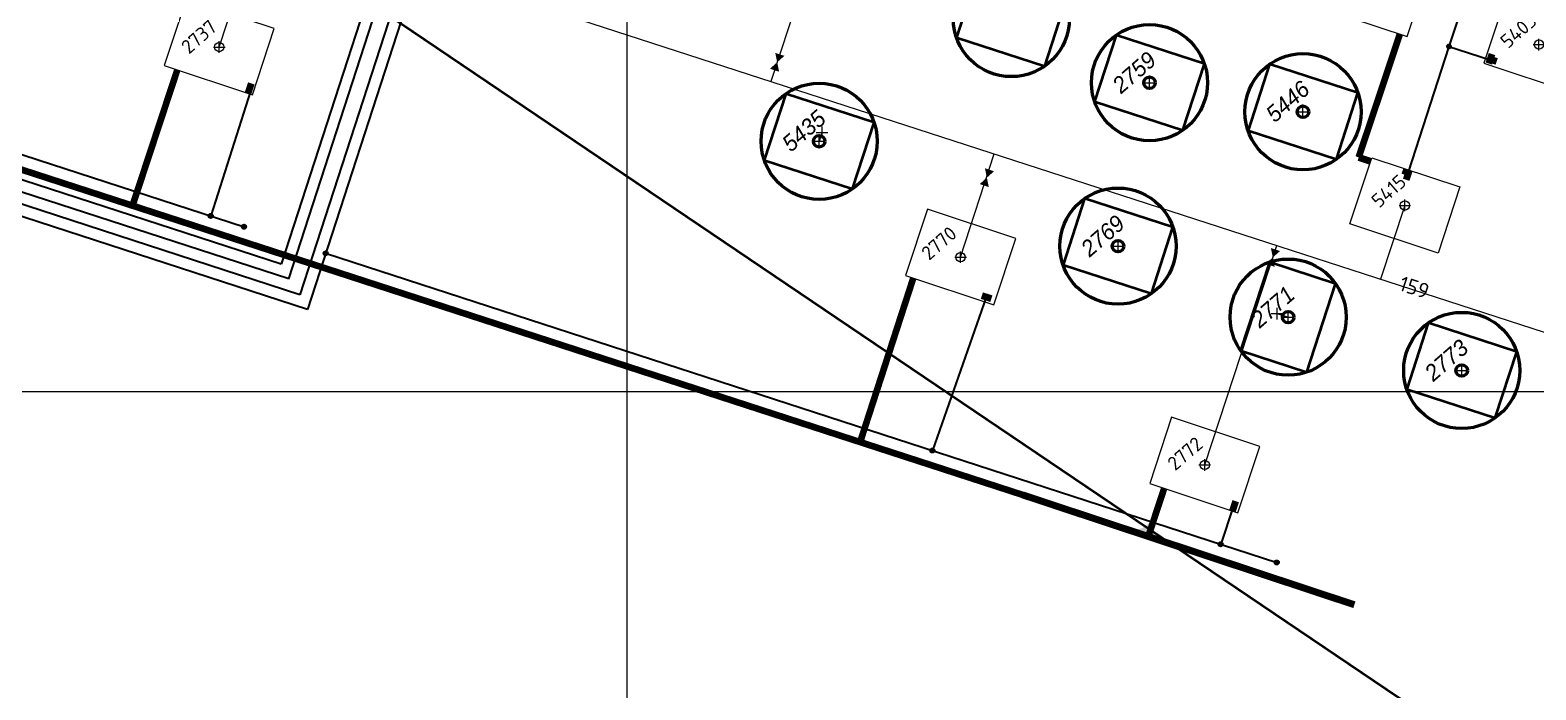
# Model space of a CAD drawing. Header units: millimetres. Extents: x 519 to 9564855, y -810 to 5021775.
# Drawn here: x 9543486 to 9544783, y 4995743 to 4996311 of the extents above; entities that cross this region are included whole.
import ezdxf

# ---------------------------------------------------------------- set-up
doc = ezdxf.new("R2010")
doc.units = ezdxf.units.MM
doc.header["$LTSCALE"] = 2
doc.header["$MEASUREMENT"] = 0
doc.header["$PDMODE"] = 2
doc.header["$PDSIZE"] = 5
doc.linetypes.add('DASHED2', pattern=[9.525, 6.35, -3.175])
for name, color, linetype in [('160 скважин на 2012 год', 7, 'Continuous'), ('Existing roads', 41, 'Continuous'), ('Future Roads', 44, 'Continuous'), ('GRID_PULKOVO', 7, 'Continuous'), ('OilColl&Flowlines', 3, 'Continuous'), ('Stage 10 wells', 7, 'Continuous'), ('stage 7.frame', 7, 'Continuous'), ('МГ-земельный участок', 7, 'Continuous'), ('Скважины 2017г', 221, 'Continuous')]:
    doc.layers.add(name, color=color, linetype=linetype)
for name, color, linetype, lineweight in [('160 скважин на 2012 год - Электрика', 192, 'Continuous', 30), ('Скважины на 2026', 222, 'Continuous', 50), ('Скважины на 2026 доп.', 222, 'Continuous', 50), ('Электро', 1, 'Continuous', 30), ('Электроснаб', 1, 'Continuous', 18), ('Электроснабжене', 1, 'Continuous', 18)]:
    doc.layers.add(name, color=color, linetype=linetype, lineweight=lineweight)
doc.styles.add('Elect', font='isocpeur.ttf')
doc.styles.add('Line_GUGK', font='')
doc.styles.get('Line_GUGK').set_extended_font_data('Bm431', italic=True)

msp = doc.modelspace()

# ---------------------------------------------------------------- hatches: boundary and pattern name
at = {"layer": '160 скважин на 2012 год - Электрика', "lineweight": 0, "ltscale": 7.5}
msp.add_hatch(color=1, dxfattribs=at).paths.add_polyline_path([(9544741.8774, 4996289.38643), (9544740.02042, 4996283.7742), (9544748.20228, 4996281.06697), (9544750.05926, 4996286.6792)])
at = {"layer": 'Existing roads', "lineweight": 0}
h = msp.add_hatch(color=256, dxfattribs=at)
h.paths.add_polyline_path([(9544203.4476, 4995961.16287), (9544205.03484, 4995960.56611, 0.1551187413), (9544209.56749, 4995951.0291), (9544201.0119, 4995953.78224)])
h.paths.add_polyline_path([(9544201.9219, 4995961.7365), (9544203.4476, 4995961.16287), (9544201.0119, 4995953.78224), (9544192.21596, 4995956.61272, 0.1615507837)])
at = {"layer": 'Existing roads', "linetype": 'ByBlock', "lineweight": 0, "ltscale": 25}
h = msp.add_hatch(color=256, dxfattribs=at)
h.paths.add_polyline_path([(9544451.14086, 4995885.93255), (9544452.7281, 4995885.33579, 0.1551187413), (9544457.26076, 4995875.79878), (9544448.70516, 4995878.55192)])
h.paths.add_polyline_path([(9544449.61516, 4995886.50618), (9544451.14086, 4995885.93255), (9544448.70516, 4995878.55192), (9544439.90922, 4995881.3824, 0.1615507837)])
at = {"layer": 'Future Roads', "linetype": 'ByBlock', "lineweight": 0, "ltscale": 25}
h = msp.add_hatch(color=256, dxfattribs=at)
h.paths.add_polyline_path([(9543576.82807, 4996164.57366), (9543578.41531, 4996163.9769, 0.1551187413), (9543582.94796, 4996154.43989), (9543574.39236, 4996157.19303)])
h.paths.add_polyline_path([(9543575.30237, 4996165.14729), (9543576.82807, 4996164.57366), (9543574.39236, 4996157.19303), (9543565.59643, 4996160.02351, 0.1615507837)])
at = {"layer": 'Скважины 2017г', "linetype": 'ByBlock', "lineweight": 0, "ltscale": 40}
h = msp.add_hatch(color=1, dxfattribs=at)
h.dxf.hatch_style = 1
h.set_gradient(color1=(255, 0, 0), color2=(255, 0, 0), tint=1)
h.paths.add_polyline_path([(9544676.00017, 4996189.10812), (9544668.6241, 4996191.62206), (9544667.16392, 4996187.3378), (9544674.53999, 4996184.82386)])
at = {"layer": 'Электро'}
for points in [[(9544739.51707, 4996283.02028), (9544745.1293, 4996281.1633), (9544747.83653, 4996289.34516), (9544742.2243, 4996291.20214)], [(9543671.0491, 4996257.76099), (9543676.66133, 4996255.90401), (9543679.36856, 4996264.08587), (9543673.75633, 4996265.94285)], [(9544313.00559, 4996076.91739), (9544314.86257, 4996082.52962), (9544306.68071, 4996085.23685), (9544304.82373, 4996079.62461)], [(9544518.83166, 4995898.26374), (9544524.4439, 4995896.40675), (9544527.15113, 4995904.58861), (9544521.53889, 4995906.4456)]]:
    msp.add_hatch(color=256, dxfattribs=at).paths.add_polyline_path(points)
at = {"layer": 'Электро', "ltscale": 25}
msp.add_hatch(color=256, dxfattribs=at).paths.add_polyline_path([(9544668.33994, 4996182.99808), (9544673.95218, 4996181.14109), (9544676.6594, 4996189.32295), (9544671.04717, 4996191.17994)])
at = {"layer": 'Электро'}
h = msp.add_hatch(color=256, dxfattribs=at)
edge = h.paths.add_edge_path()
edge.add_arc((9543641.65023, 4996150.97943), 1.80448, 0, 360)
h = msp.add_hatch(color=256, dxfattribs=at)
edge = h.paths.add_edge_path()
edge.add_arc((9543670.32776, 4996141.66519), 1.80448, 0, 360)
h = msp.add_hatch(color=256, dxfattribs=at)
edge = h.paths.add_edge_path()
edge.add_arc((9543740.60548, 4996118.83952), 1.80448, 0, 360)
h = msp.add_hatch(color=256, dxfattribs=at)
edge = h.paths.add_edge_path()
edge.add_arc((9544263.1944, 4995949.10664), 1.80448, 0, 360)
h = msp.add_hatch(color=256, dxfattribs=at)
edge = h.paths.add_edge_path()
edge.add_arc((9544511.42936, 4995868.48183), 1.80448, 0, 360)
h = msp.add_hatch(color=256, dxfattribs=at)
edge = h.paths.add_edge_path()
edge.add_arc((9544559.71129, 4995852.80023), 1.80448, 0, 360)
at = {"layer": 'Электроснаб', "lineweight": 0}
for points in [[(9544739.51707, 4996283.02028), (9544745.1293, 4996281.1633), (9544747.83653, 4996289.34516), (9544742.2243, 4996291.20214)], [(9543671.0491, 4996257.76099), (9543676.66133, 4996255.90401), (9543679.36856, 4996264.08587), (9543673.75633, 4996265.94285)], [(9544313.00559, 4996076.91739), (9544314.86257, 4996082.52962), (9544306.68071, 4996085.23685), (9544304.82373, 4996079.62461)], [(9544518.83166, 4995898.26374), (9544524.4439, 4995896.40675), (9544527.15113, 4995904.58861), (9544521.53889, 4995906.4456)]]:
    msp.add_hatch(color=1, dxfattribs=at).paths.add_polyline_path(points)
at = {"layer": 'Электроснаб', "lineweight": 0, "ltscale": 25}
msp.add_hatch(color=1, dxfattribs=at).paths.add_polyline_path([(9544668.33994, 4996182.99808), (9544673.95218, 4996181.14109), (9544676.6594, 4996189.32295), (9544671.04717, 4996191.17994)])
at = {"layer": 'Электроснаб', "lineweight": 0}
h = msp.add_hatch(color=1, dxfattribs=at)
edge = h.paths.add_edge_path()
edge.add_arc((9543641.65023, 4996150.97943), 1.80448, 0, 360)
h = msp.add_hatch(color=1, dxfattribs=at)
edge = h.paths.add_edge_path()
edge.add_arc((9543670.32776, 4996141.66519), 1.80448, 0, 360)
h = msp.add_hatch(color=1, dxfattribs=at)
edge = h.paths.add_edge_path()
edge.add_arc((9543740.60548, 4996118.83952), 1.80448, 0, 360)
h = msp.add_hatch(color=1, dxfattribs=at)
edge = h.paths.add_edge_path()
edge.add_arc((9544263.1944, 4995949.10664), 1.80448, 0, 360)
h = msp.add_hatch(color=1, dxfattribs=at)
edge = h.paths.add_edge_path()
edge.add_arc((9544511.42936, 4995868.48183), 1.80448, 0, 360)
h = msp.add_hatch(color=1, dxfattribs=at)
edge = h.paths.add_edge_path()
edge.add_arc((9544559.71129, 4995852.80023), 1.80448, 0, 360)
at = {"layer": 'Электроснабжене', "lineweight": 0}
for points in [[(9544739.51707, 4996283.02028), (9544745.1293, 4996281.1633), (9544747.83653, 4996289.34516), (9544742.2243, 4996291.20214)], [(9543671.0491, 4996257.76099), (9543676.66133, 4996255.90401), (9543679.36856, 4996264.08587), (9543673.75633, 4996265.94285)], [(9544313.00559, 4996076.91739), (9544314.86257, 4996082.52962), (9544306.68071, 4996085.23685), (9544304.82373, 4996079.62461)], [(9544518.83166, 4995898.26374), (9544524.4439, 4995896.40675), (9544527.15113, 4995904.58861), (9544521.53889, 4995906.4456)]]:
    msp.add_hatch(color=1, dxfattribs=at).paths.add_polyline_path(points)
at = {"layer": 'Электроснабжене', "lineweight": 0, "ltscale": 25}
msp.add_hatch(color=1, dxfattribs=at).paths.add_polyline_path([(9544668.33994, 4996182.99808), (9544673.95218, 4996181.14109), (9544676.6594, 4996189.32295), (9544671.04717, 4996191.17994)])
at = {"layer": 'Электроснабжене', "lineweight": 0}
h = msp.add_hatch(color=1, dxfattribs=at)
edge = h.paths.add_edge_path()
edge.add_arc((9543641.65023, 4996150.97943), 1.80448, 0, 360)
h = msp.add_hatch(color=1, dxfattribs=at)
edge = h.paths.add_edge_path()
edge.add_arc((9543670.32776, 4996141.66519), 1.80448, 0, 360)
h = msp.add_hatch(color=1, dxfattribs=at)
edge = h.paths.add_edge_path()
edge.add_arc((9543740.60548, 4996118.83952), 1.80448, 0, 360)
h = msp.add_hatch(color=1, dxfattribs=at)
edge = h.paths.add_edge_path()
edge.add_arc((9544263.1944, 4995949.10664), 1.80448, 0, 360)
h = msp.add_hatch(color=1, dxfattribs=at)
edge = h.paths.add_edge_path()
edge.add_arc((9544511.42936, 4995868.48183), 1.80448, 0, 360)
h = msp.add_hatch(color=1, dxfattribs=at)
edge = h.paths.add_edge_path()
edge.add_arc((9544559.71129, 4995852.80023), 1.80448, 0, 360)

# ---------------------------------------------------------------- linework, layer by layer
at = {"layer": '160 скважин на 2012 год', "color": 0, "linetype": 'ByBlock', "lineweight": 0}
for points in [[(9544596.09218, 4996330.3859), (9544672.0727, 4996305.24532), (9544690.92814, 4996362.23072), (9544614.94761, 4996387.3713)], [(9544738.09218, 4996282.3859), (9544814.0727, 4996257.24532), (9544832.92814, 4996314.23072), (9544756.94761, 4996339.3713)]]:
    msp.add_lwpolyline(points, close=True, dxfattribs=at)
msp.add_circle((9544785.5, 4996298.4), 4, dxfattribs=at)
msp.add_point((9544785.5, 4996298.4), dxfattribs=at)
at = {"layer": '160 скважин на 2012 год - Электрика', "color": 1, "lineweight": 0, "ltscale": 7.5}
for p, q in [((9544726.86032, 4996354.74945, 0), (9544708.02958, 4996296.7944, 0)), ((9544708.02958, 4996296.7944, 0), (9544744.94808, 4996284.79885, 0))]:
    msp.add_line(p, q, dxfattribs=at)
at = {"layer": '160 скважин на 2012 год - Электрика', "color": 1, "lineweight": 0, "ltscale": 7.5, "const_width": 2.5, "elevation": 0}
msp.add_lwpolyline([(9544706.84076, 4996297.18067, 1), (9544709.2184, 4996296.40813, 1)], format="xyb", close=True, dxfattribs=at)
at = {"layer": 'DEFPOINTS', "color": 0, "lineweight": 0, "ltscale": 80}
msp.add_point((9543649, 4996296.3), dxfattribs=at)
at = {"layer": 'DEFPOINTS', "color": 1, "lineweight": 0, "ltscale": 80}
msp.add_point((9544497.7, 4995936.7), dxfattribs=at)
at = {"layer": 'Existing roads', "lineweight": 0, "const_width": 5.7, "flags": 128}
for points in [[(9542860.23265, 4996391.58233), (9544135.92474, 4995977.47213)], [(9544246.7021, 4996097.53871), (9544200.89173, 4995956.3828)], [(9544135.92474, 4995977.47213), (9544341.04478, 4995910.88686)]]:
    msp.add_lwpolyline(points, dxfattribs=at)
at = {"layer": 'Existing roads', "lineweight": 0, "const_width": 5.7, "elevation": 0.00005, "flags": 128}
msp.add_lwpolyline([(9544665.71118, 4996307.39543), (9544630.25936, 4996201.38164)], dxfattribs=at)
at = {"layer": 'Existing roads', "linetype": 'ByBlock', "lineweight": 0, "ltscale": 80, "const_width": 6}
msp.add_lwpolyline([(9544640.40233, 4996197.93462), (9544630.25936, 4996201.38164)], dxfattribs=at)
at = {"layer": 'Existing roads', "linetype": 'ByBlock', "lineweight": 0, "ltscale": 25, "const_width": 5.7, "flags": 128}
msp.add_lwpolyline([(9544449.06734, 4995875.14415), (9544462.75481, 4995916.65057)], dxfattribs=at)
at = {"layer": 'Existing roads', "linetype": 'ByBlock', "lineweight": 0, "ltscale": 25, "const_width": 6}
msp.add_lwpolyline([(9544341.04478, 4995910.88686), (9544626.57091, 4995816.41144)], dxfattribs=at)
at = {"layer": 'Future Roads', "linetype": 'ByBlock', "lineweight": 0, "ltscale": 25, "const_width": 5.7, "flags": 128}
msp.add_lwpolyline([(9543574.2722, 4996159.79359), (9543612.77336, 4996276.37458)], dxfattribs=at)
at = {"layer": 'GRID_PULKOVO', "lineweight": 0}
for p, q in [((9544000, 5010000), (9544000, 4992000)), ((9533000, 4996000), (9548000, 4996000))]:
    msp.add_line(p, q, dxfattribs=at)
at = {"layer": 'OilColl&Flowlines', "linetype": 'ByBlock', "lineweight": 0}
for p, q in [((9544189.2, 4996463.7), (9544123.98247, 4996266.59785, -34.65047)), ((9544287.4, 4996115.5), (9544316.31907, 4996204.3386, -36.89306))]:
    msp.add_line(p, q, dxfattribs=at)
at = {"layer": 'OilColl&Flowlines', "color": 3, "linetype": 'ByBlock', "lineweight": 0, "ltscale": 25}
msp.add_line((9543649, 4996296.3), (9543685.65486, 4996407.99532, -28.66546), dxfattribs=at)
at = {"layer": 'OilColl&Flowlines', "lineweight": 0}
msp.add_line((9543928.16382, 4996329.98424, -31.94114), (9544905.49513, 4996013.62264, 559.15513), dxfattribs=at)
at = {"layer": 'OilColl&Flowlines', "linetype": 'ByBlock', "lineweight": 0, "ltscale": 25}
msp.add_line((9544497.7, 4995936.7), (9544559.70568, 4996125.55449, -40.23144), dxfattribs=at)
at = {"layer": 'OilColl&Flowlines', "linetype": 'ByBlock', "lineweight": 0}
for points in [[(9544131.14356, 4996275.06744), (9544123.28646, 4996277.66722), (9544129.46648, 4996283.17178)], [(9544135.6465, 4996288.67635), (9544129.46648, 4996283.17178), (9544127.7894, 4996291.27612)], [(9544316.23212, 4996189.38912), (9544310.0521, 4996183.88456), (9544308.37502, 4996191.9889)], [(9544311.72918, 4996175.78022), (9544303.87208, 4996178.37999), (9544310.0521, 4996183.88456)]]:
    msp.add_solid(points, dxfattribs=at)
at = {"layer": 'OilColl&Flowlines', "lineweight": 0}
for points in [[(9544557.99941, 4996107.14526, -38.0362), (9544550.14231, 4996109.74503, -38.0362), (9544556.32233, 4996115.2496, -38.0362)], [(9544562.50235, 4996120.75416, -38.0362), (9544556.32233, 4996115.2496, -38.0362), (9544554.64525, 4996123.35394, -38.0362)]]:
    msp.add_solid(points, dxfattribs=at)
at = {"layer": 'Stage 10 wells', "color": 0, "linetype": 'ByBlock', "lineweight": 0}
for points in [[(9543601.58202, 4996280.37759), (9543677.56255, 4996255.23701), (9543696.41798, 4996312.22241), (9543620.43745, 4996337.36299)], [(9544450.28202, 4995920.77759), (9544526.26255, 4995895.63701), (9544545.11798, 4995952.62241), (9544469.13745, 4995977.76299)]]:
    msp.add_lwpolyline(points, close=True, dxfattribs=at)
for centre in [(9543649, 4996296.3), (9544497.7, 4995936.7)]:
    msp.add_circle(centre, 4, dxfattribs=at)
for p in [(9543649, 4996296.3), (9544497.7, 4995936.7)]:
    msp.add_point(p, dxfattribs=at)
at = {"layer": 'stage 7.frame', "color": 0, "linetype": 'ByBlock', "lineweight": 0}
msp.add_lwpolyline([(9544240.06449, 4996099.73497), (9544316.04502, 4996074.59439), (9544334.90045, 4996131.57979), (9544258.91993, 4996156.72037)], close=True, dxfattribs=at)
msp.add_circle((9544287.4, 4996115.5), 4, dxfattribs=at)
at = {"layer": 'stage 7.frame', "color": 0, "linetype": 'ByBlock', "lineweight": 0, "ltscale": 80}
msp.add_point((9544287.4, 4996115.5), dxfattribs=at)
at = {"layer": 'МГ-земельный участок', "color": 0, "linetype": 'DASHED2', "lineweight": 25, "ltscale": 5, "const_width": 2}
msp.add_lwpolyline([(9522167.80801, 4999999.48247), (9521654, 5002362), (9522840, 5002532), (9525642, 5002155), (9528521, 5002235), (9531281, 5003464), (9533105, 5001043), (9546614, 4998215), (9544978, 4995525), (9543652, 4996420), (9539605, 4995735), (9529554.6705, 4998798.09585), (9529554.71722, 4998845.23995), (9529525.402, 4998845.269), (9529525.36994, 4998882.97318), (9529309.91997, 4998882.84552), (9526935, 5000017), (9526935, 4999132), (9522906, 5001105), (9522683.367, 5000265.06642), (9522496, 5000315)], close=True, dxfattribs=at)
at = {"layer": 'Скважины 2017г', "color": 1, "linetype": 'ByBlock', "lineweight": 0, "ltscale": 40, "const_width": 0.2, "elevation": 0}
msp.add_lwpolyline([(9544708.02958, 4996296.7944), (9544672.90828, 4996190.64986)], dxfattribs=at)
at = {"layer": 'Скважины 2017г', "color": 0, "linetype": 'ByBlock', "lineweight": 0}
msp.add_lwpolyline([(9544622.58202, 4996144.07759), (9544641.43745, 4996201.06299), (9544717.41798, 4996175.92241), (9544698.56255, 4996118.93701), (9544622.58202, 4996144.07759)], dxfattribs=at)
at = {"layer": 'Скважины 2017г', "color": 3, "linetype": 'ByBlock', "lineweight": 0, "ltscale": 40}
msp.add_lwpolyline([(9544670, 4996160), (9544649.04201, 4996096.63637)], dxfattribs=at)
at = {"layer": 'Скважины 2017г', "color": 0, "linetype": 'ByBlock', "lineweight": 0}
msp.add_circle((9544670, 4996160), 4, dxfattribs=at)
msp.add_point((9544670, 4996160), dxfattribs=at)
at = {"layer": 'Скважины на 2026', "lineweight": 5}
for p, q in [((9544168.1, 4996222.9), (9544165.6, 4996215.2)), ((9544560, 4996067), (9544569.5, 4996063.9))]:
    msp.add_line(p, q, dxfattribs=at)
at = {"layer": 'Скважины на 2026 доп.', "linetype": 'ByBlock', "lineweight": 40}
for points in [[(9544283.78723, 4996304.62898), (9544359.87175, 4996279.90762), (9544378.41277, 4996336.97102), (9544302.32825, 4996361.69238)], [(9544402.78723, 4996249.42898), (9544478.87175, 4996224.70762), (9544497.41277, 4996281.77102), (9544421.32825, 4996306.49238)], [(9544534.98723, 4996224.42898), (9544611.07175, 4996199.70762), (9544629.61277, 4996256.77102), (9544553.52825, 4996281.49238)], [(9544118.28723, 4996199.02898), (9544194.37175, 4996174.30762), (9544212.91277, 4996231.37102), (9544136.82825, 4996256.09238)], [(9544375.68723, 4996108.82898), (9544451.77175, 4996084.10762), (9544470.31277, 4996141.17102), (9544394.22825, 4996165.89238)], [(9544585.67102, 4996016.58723), (9544610.39238, 4996092.67175), (9544553.32898, 4996111.21277), (9544528.60762, 4996035.12825)], [(9544671.68723, 4996001.82898), (9544747.77175, 4995977.10762), (9544766.31277, 4996034.17102), (9544690.22825, 4996058.89238)]]:
    msp.add_lwpolyline(points, close=True, dxfattribs=at)
at = {"layer": 'Скважины на 2026 доп.'}
for centre, radius in [((9544331.1, 4996320.8), 50), ((9544450.1, 4996265.6), 50), ((9544582.3, 4996240.6), 50), ((9544450.1, 4996265.6), 4.96016), ((9544165.6, 4996215.2), 50), ((9544582.3, 4996240.6), 4.96016), ((9544165.6, 4996215.2), 4.96016), ((9544423, 4996125), 50), ((9544423, 4996125), 4.96016), ((9544569.5, 4996063.9), 50), ((9544569.5, 4996063.9), 4.96016), ((9544719, 4996018), 50), ((9544719, 4996018), 4.96016)]:
    msp.add_circle(centre, radius, dxfattribs=at)
at = {"layer": 'Скважины на 2026 доп.', "lineweight": 0}
for p in [(9544450.1, 4996265.6), (9544582.3, 4996240.6), (9544165.6, 4996215.2), (9544168.1, 4996222.9), (9544423, 4996125), (9544560, 4996067), (9544569.5, 4996063.9), (9544719, 4996018)]:
    msp.add_point(p, dxfattribs=at)
at = {"layer": 'Электро'}
for p, q in [((9544118.80027, 4997391.05845, 47.36082), (9543702.35304, 4996109.36567, 47.36082)), ((9543708.77344, 4996096.76494, 47.36082), (9544131.401, 4997397.47885, 47.36082)), ((9544067.26781, 4997156.56349, 47.36082), (9543718.4775, 4996083.09727, 47.36082)), ((9543905.61062, 4996626.67313, 47.36082), (9543724.89789, 4996070.49654, 47.36082)), ((9542934.45677, 4996380.67045, 0), (9543670.32776, 4996141.66519, 0)), ((9543702.35304, 4996109.36567, 47.36082), (9543087.72644, 4996309.06996, 47.36082)), ((9543702.35304, 4996109.36567, 47.36082), (9543087.72644, 4996309.06996, 47.36082)), ((9543708.77344, 4996096.76494, 47.36082), (9543094.14684, 4996296.46922, 47.36082)), ((9543708.77344, 4996096.76494, 47.36082), (9543094.14684, 4996296.46922, 47.36082)), ((9543718.4775, 4996083.09727, 47.36082), (9543100.56723, 4996283.86849, 47.36082)), ((9543724.89789, 4996070.49654, 47.36082), (9543106.98763, 4996271.26775, 47.36082)), ((9543724.89789, 4996070.49654, 47.36082), (9543106.98763, 4996271.26775, 47.36082)), ((9543675.84042, 4996258.26992), (9543641.65023, 4996150.97943, 0)), ((9543740.60548, 4996118.83952, 0), (9544559.71129, 4995852.80023, 0)), ((9544309.55031, 4996081.06388, 0), (9544263.1944, 4995949.10664, 0)), ((9544522.09837, 4995900.72601), (9544511.42936, 4995868.48183, 0))]:
    msp.add_line(p, q, dxfattribs=at)
at = {"layer": 'Электро', "ltscale": 25}
for p, q in [((9544726.86034, 4996354.74944, 0), (9544708.02894, 4996296.79401, 0)), ((9544708.02894, 4996296.79401, 0), (9544672.8896, 4996188.64626, 0)), ((9544708.02894, 4996296.79401, 0), (9544742.56032, 4996285.57409, 0))]:
    msp.add_line(p, q, dxfattribs=at)
at = {"layer": 'Электро'}
for centre in [(9543641.65023, 4996150.97943, 0), (9543670.32776, 4996141.66519, 0), (9543740.60548, 4996118.83952, 0), (9544263.1944, 4995949.10664, 0), (9544511.42936, 4995868.48183, 0), (9544559.71129, 4995852.80023, 0)]:
    msp.add_circle(centre, 1.80448, dxfattribs=at)
at = {"layer": 'Электроснаб', "color": 1, "linetype": 'ByBlock', "lineweight": 0}
for p, q in [((9544118.80027, 4997391.05845, 47.36082), (9543702.35304, 4996109.36567, 47.36082)), ((9543708.77344, 4996096.76494, 47.36082), (9544131.401, 4997397.47885, 47.36082)), ((9544067.26781, 4997156.56349, 47.36082), (9543718.4775, 4996083.09727, 47.36082)), ((9543905.61062, 4996626.67313, 47.36082), (9543724.89789, 4996070.49654, 47.36082)), ((9542934.45677, 4996380.67045, 0), (9543670.32776, 4996141.66519, 0)), ((9543702.35304, 4996109.36567, 47.36082), (9543087.72644, 4996309.06996, 47.36082)), ((9543702.35304, 4996109.36567, 47.36082), (9543087.72644, 4996309.06996, 47.36082)), ((9543708.77344, 4996096.76494, 47.36082), (9543094.14684, 4996296.46922, 47.36082)), ((9543708.77344, 4996096.76494, 47.36082), (9543094.14684, 4996296.46922, 47.36082)), ((9543718.4775, 4996083.09727, 47.36082), (9543100.56723, 4996283.86849, 47.36082)), ((9543724.89789, 4996070.49654, 47.36082), (9543106.98763, 4996271.26775, 47.36082)), ((9543724.89789, 4996070.49654, 47.36082), (9543106.98763, 4996271.26775, 47.36082)), ((9543675.84042, 4996258.26992), (9543641.65023, 4996150.97943, 0)), ((9543740.60548, 4996118.83952, 0), (9544559.71129, 4995852.80023, 0)), ((9544309.55031, 4996081.06388, 0), (9544263.1944, 4995949.10664, 0)), ((9544522.09837, 4995900.72601), (9544511.42936, 4995868.48183, 0))]:
    msp.add_line(p, q, dxfattribs=at)
at = {"layer": 'Электроснаб', "color": 1, "lineweight": 0, "ltscale": 25}
for p, q in [((9544726.86034, 4996354.74944, 0), (9544708.02894, 4996296.79401, 0)), ((9544708.02894, 4996296.79401, 0), (9544672.8896, 4996188.64626, 0)), ((9544708.02894, 4996296.79401, 0), (9544742.56032, 4996285.57409, 0))]:
    msp.add_line(p, q, dxfattribs=at)
at = {"layer": 'Электроснаб', "color": 1, "lineweight": 0}
for centre in [(9543641.65023, 4996150.97943, 0), (9543670.32776, 4996141.66519, 0), (9543740.60548, 4996118.83952, 0), (9544263.1944, 4995949.10664, 0), (9544511.42936, 4995868.48183, 0), (9544559.71129, 4995852.80023, 0)]:
    msp.add_circle(centre, 1.80448, dxfattribs=at)
at = {"layer": 'Электроснабжене', "color": 1, "linetype": 'ByBlock', "lineweight": 0}
for p, q in [((9544118.80027, 4997391.05845, 47.36082), (9543702.35304, 4996109.36567, 47.36082)), ((9543708.77344, 4996096.76494, 47.36082), (9544131.401, 4997397.47885, 47.36082)), ((9544067.26781, 4997156.56349, 47.36082), (9543718.4775, 4996083.09727, 47.36082)), ((9543905.61062, 4996626.67313, 47.36082), (9543724.89789, 4996070.49654, 47.36082)), ((9542934.45677, 4996380.67045, 0), (9543670.32776, 4996141.66519, 0)), ((9543702.35304, 4996109.36567, 47.36082), (9543087.72644, 4996309.06996, 47.36082)), ((9543702.35304, 4996109.36567, 47.36082), (9543087.72644, 4996309.06996, 47.36082)), ((9543708.77344, 4996096.76494, 47.36082), (9543094.14684, 4996296.46922, 47.36082)), ((9543708.77344, 4996096.76494, 47.36082), (9543094.14684, 4996296.46922, 47.36082)), ((9543718.4775, 4996083.09727, 47.36082), (9543100.56723, 4996283.86849, 47.36082)), ((9543724.89789, 4996070.49654, 47.36082), (9543106.98763, 4996271.26775, 47.36082)), ((9543724.89789, 4996070.49654, 47.36082), (9543106.98763, 4996271.26775, 47.36082)), ((9543675.84042, 4996258.26992), (9543641.65023, 4996150.97943, 0)), ((9543740.60548, 4996118.83952, 0), (9544559.71129, 4995852.80023, 0)), ((9544309.55031, 4996081.06388, 0), (9544263.1944, 4995949.10664, 0)), ((9544522.09837, 4995900.72601), (9544511.42936, 4995868.48183, 0))]:
    msp.add_line(p, q, dxfattribs=at)
at = {"layer": 'Электроснабжене', "color": 1, "lineweight": 0, "ltscale": 25}
for p, q in [((9544726.86034, 4996354.74944, 0), (9544708.02894, 4996296.79401, 0)), ((9544708.02894, 4996296.79401, 0), (9544672.8896, 4996188.64626, 0)), ((9544708.02894, 4996296.79401, 0), (9544742.56032, 4996285.57409, 0))]:
    msp.add_line(p, q, dxfattribs=at)
at = {"layer": 'Электроснабжене', "color": 1, "lineweight": 0}
for centre in [(9543641.65023, 4996150.97943, 0), (9543670.32776, 4996141.66519, 0), (9543740.60548, 4996118.83952, 0), (9544263.1944, 4995949.10664, 0), (9544511.42936, 4995868.48183, 0), (9544559.71129, 4995852.80023, 0)]:
    msp.add_circle(centre, 1.80448, dxfattribs=at)

# ---------------------------------------------------------------- texts
at = {"layer": '160 скважин на 2012 год', "color": 0, "linetype": 'ByBlock', "lineweight": 0, "style": 'Elect'}
msp.add_text('5403', height=12, rotation=41, dxfattribs=at).set_placement((9544758.84214, 4996294.34931))
at = {"layer": 'OilColl&Flowlines', "color": 7, "lineweight": 0, "style": 'Elect'}
msp.add_text('159', height=13.005168, rotation=341.95679073, dxfattribs=at).set_placement((9544664.01914, 4996087.20448, 0))
at = {"layer": 'Stage 10 wells', "color": 0, "linetype": 'ByBlock', "lineweight": 0, "style": 'Elect'}
for s, p in [('2737', (9543622.84285, 4996289.63227)), ('2772', (9544472.17255, 4995931.05734))]:
    msp.add_text(s, height=12, rotation=41, dxfattribs=at).set_placement(p)
at = {"layer": 'stage 7.frame', "color": 0, "linetype": 'ByBlock', "lineweight": 0, "style": 'Elect'}
msp.add_text('2770', height=12, rotation=41, dxfattribs=at).set_placement((9544260.23351, 4996112.11897))
at = {"layer": 'Скважины 2017г', "color": 0, "linetype": 'ByBlock', "lineweight": 0, "style": 'Elect'}
msp.add_text('5415', height=12, rotation=41, dxfattribs=at).set_placement((9544647.7999, 4996157.15678))
at = {"layer": 'Скважины на 2026 доп.', "lineweight": 5, "style": 'Line_GUGK'}
for s, p in [('2759', (9544425.72982, 4996255.56135)), ('5446', (9544557.92982, 4996230.56135)), ('5435', (9544141.25768, 4996205.25289)), ('2769', (9544398.62982, 4996114.96135)), ('2771', (9544545.14038, 4996053.87118)), ('2773', (9544694.62982, 4996007.96135))]:
    msp.add_text(s, height=14, rotation=41, dxfattribs=at).set_placement(p)

doc.saveas('drawing.dxf')
